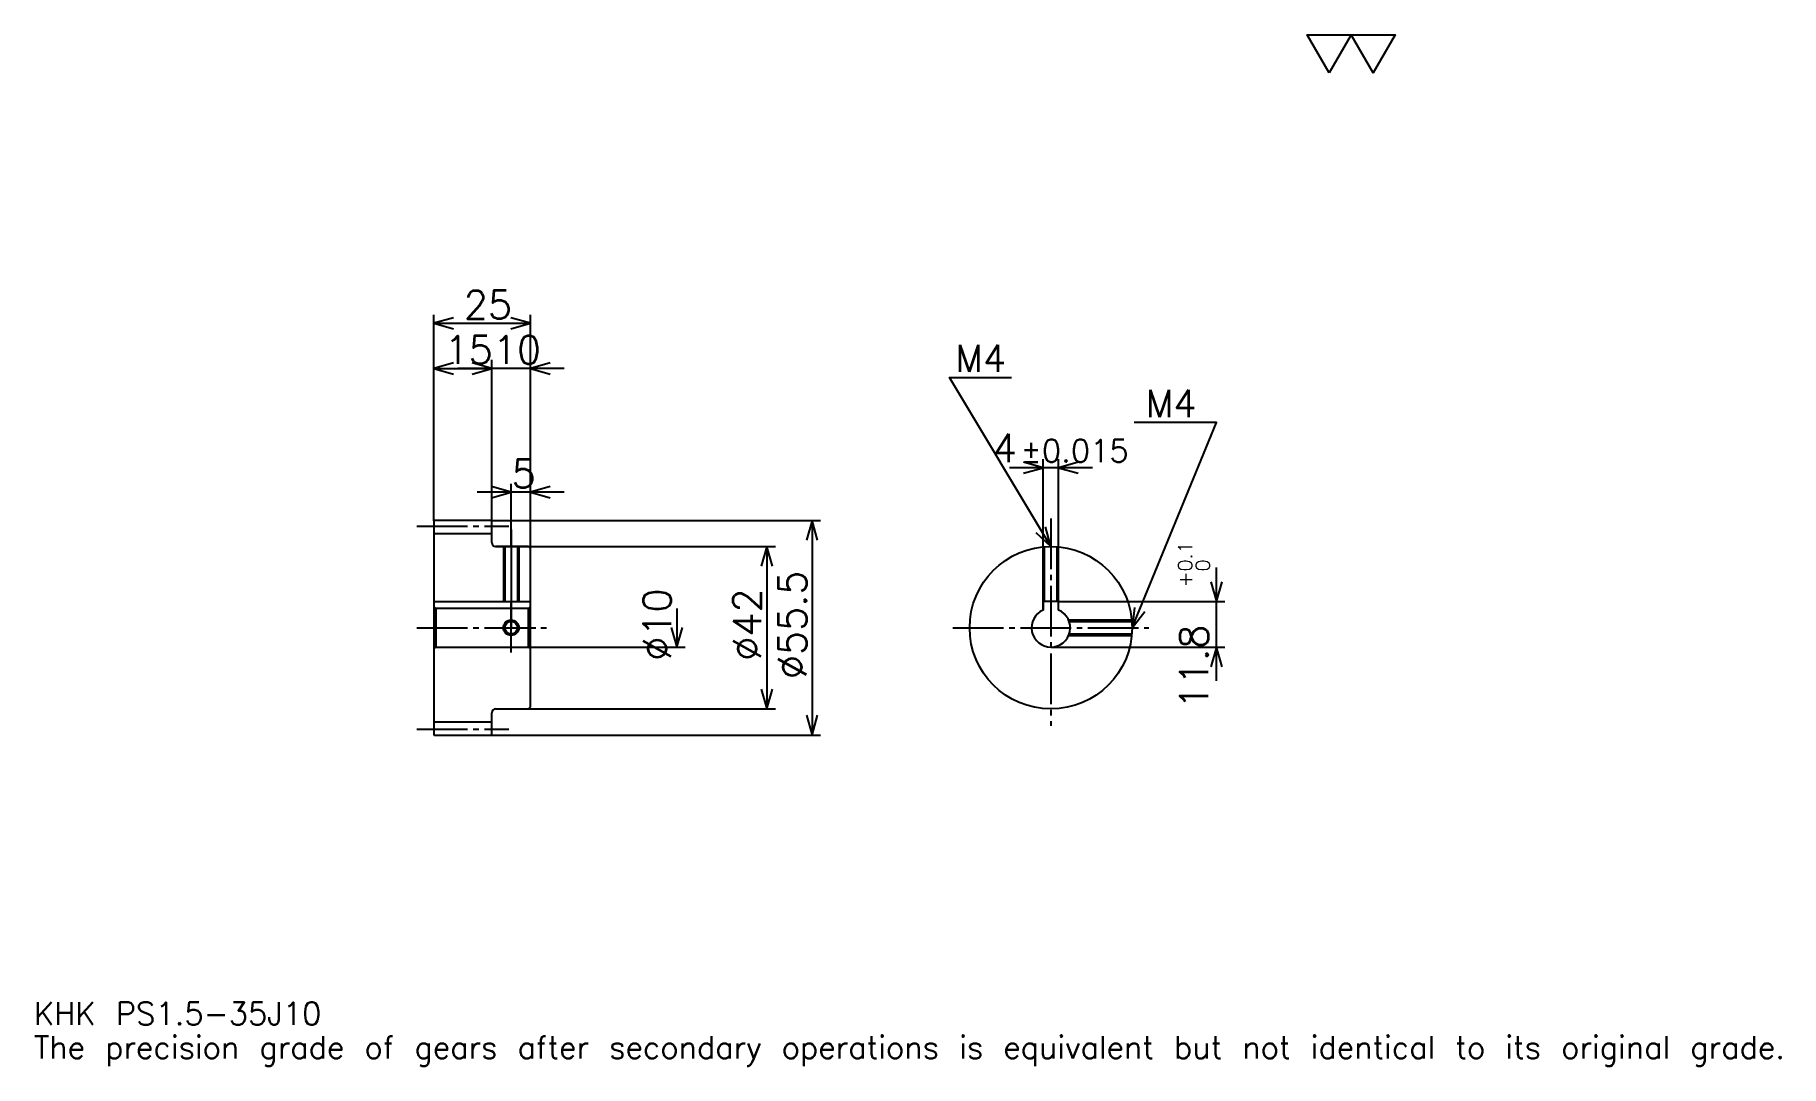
# Model space of a CAD drawing. Extents: x 15 to 466, y 5 to 272.
import ezdxf

# ---------------------------------------------------------------- set-up
doc = ezdxf.new("R2010")
doc.units = 0
doc.linetypes.add('DASHDOT', pattern=[17.478262, 13.108696, -1.456522, 1.456522, -1.456522])
doc.layers.get('0').update_dxf_attribs({"linetype": 'CONTINUOUS'})
doc.layers.add('DASHDOT', color=6, linetype='DASHDOT')
doc.styles.add('KANJI', font='TXT', dxfattribs={"bigfont": 'BIGFONT'})

msp = doc.modelspace()

# ---------------------------------------------------------------- linework, layer by layer
at = {"color": 5}
for p, q in [((117.978264, 146.456512), (117.978264, 199.619568)), ((142.978271, 146.456512), (142.978271, 199.619568)), ((117.978264, 197.434784), (142.978271, 197.434784)), ((117.978264, 185.782608), (132.978271, 185.782608)), ((151.717392, 185.782608), (124.239136, 185.782608)), ((132.978271, 146.456512), (132.978271, 187.967392)), ((288.32608, 160.097824), (266.847809, 160.097824)), ((275.586945, 125.506523), (275.586945, 162.282608)), ((279.586945, 125.506523), (279.586945, 162.282608)), ((151.717392, 153.739136), (129.239136, 153.739136)), ((137.978271, 146.456512), (137.978271, 155.92392)), ((117.978264, 146.356522), (117.978264, 146.456512)), ((132.878265, 146.456512), (142.978271, 146.456512)), ((132.978271, 146.356522), (132.978271, 146.456512)), ((137.978271, 139.706512), (137.978271, 146.456512)), ((137.978271, 139.706512), (137.978271, 146.456512)), ((142.978271, 146.456512), (217.989136, 146.456512)), ((142.978271, 139.206512), (142.978271, 146.456512)), ((215.804352, 146.456512), (215.804352, 90.95652)), ((133.978271, 139.706512), (142.978271, 139.706512)), ((142.978271, 139.706512), (206.33696, 139.706512)), ((204.152176, 139.706512), (204.152176, 97.70652)), ((320.434784, 104.967392), (320.434784, 134.245651)), ((180.847824, 123.70652), (180.847824, 113.70652)), ((279.586945, 125.506523), (322.619568, 125.506523)), ((142.978271, 113.70652), (183.032608, 113.70652)), ((277.586945, 113.70652), (322.619568, 113.70652)), ((133.978271, 97.70652), (142.978271, 97.70652)), ((142.978271, 97.70652), (206.33696, 97.70652)), ((132.878265, 90.95652), (142.978271, 90.95652)), ((142.978271, 90.95652), (217.989136, 90.95652))]:
    msp.add_line(p, q, dxfattribs=at)
at = {"color": 4}
for p, q in [((117.978264, 143.081512), (132.978271, 143.081512)), ((117.978264, 125.506523), (142.978271, 125.506523)), ((118.478264, 123.70652), (118.478264, 113.70652)), ((142.478271, 123.70652), (142.978271, 124.20652)), ((142.478271, 113.70652), (142.978271, 113.20652)), ((117.978264, 94.33152), (132.978271, 94.33152))]:
    msp.add_line(p, q, dxfattribs=at)
at = {"color": 7}
msp.add_lwpolyline([(349.565216, 262.17392), (343.884796, 272.02002), (366.606506, 272.02002), (360.926086, 262.17392), (355.245636, 272.02002), (349.565216, 262.17392)], dxfattribs=at)
at = {"color": 5}
for points in [[(123.076088, 198.891296), (117.978264, 197.434784), (123.076088, 195.978256)], [(137.880432, 195.978256), (142.978271, 197.434784), (137.880432, 198.891296)], [(123.076088, 187.239136), (117.978264, 185.782608), (123.076088, 184.32608)], [(127.88044, 184.32608), (132.978271, 185.782608), (127.88044, 187.239136)], [(127.88044, 184.32608), (132.978271, 185.782608), (127.88044, 187.239136)], [(148.076096, 187.239136), (142.978271, 185.782608), (148.076096, 184.32608)], [(277.586945, 139.706512), (251.369568, 183.402176), (267.391296, 183.402176)], [(298.586945, 118.70652), (320.434784, 171.75), (299.169586, 171.75)], [(270.489136, 158.641296), (275.586945, 160.097824), (270.489136, 161.554352)], [(284.684784, 161.554352), (279.586945, 160.097824), (284.684784, 158.641296)], [(132.880432, 152.282608), (137.978271, 153.739136), (132.880432, 155.195648)], [(148.076096, 155.195648), (142.978271, 153.739136), (148.076096, 152.282608)], [(217.260864, 141.358688), (215.804352, 146.456512), (214.347839, 141.358688)], [(273.715179, 143.328491), (277.586945, 139.706512), (276.213104, 144.82724)], [(205.608704, 134.608688), (204.152176, 139.706512), (202.695648, 134.608688)], [(318.978241, 130.60434), (320.434784, 125.506523), (321.891296, 130.60434)], [(299.181671, 123.974876), (298.586945, 118.70652), (301.875183, 122.865456)], [(179.391312, 118.804344), (180.847824, 113.70652), (182.304352, 118.804344)], [(321.891296, 108.608696), (320.434784, 113.70652), (318.978241, 108.608696)], [(202.695648, 102.804344), (204.152176, 97.70652), (205.608704, 102.804344)], [(214.347839, 96.054344), (215.804352, 90.95652), (217.260864, 96.054344)]]:
    msp.add_lwpolyline(points, dxfattribs=at)
at = {"color": 4}
for points in [[(132.978271, 140.706512), (132.978271, 146.356522), (132.878265, 146.456512), (118.078262, 146.456512), (117.978264, 146.356522), (117.978264, 113.20652)], [(133.978271, 97.70652), (142.478271, 97.70652), (142.978271, 98.20652), (142.978271, 139.206512), (142.478271, 139.706512), (133.978271, 139.706512)], [(135.978271, 139.706512), (135.978271, 125.506523)], [(136.358261, 139.706512), (136.358261, 125.506523)], [(139.598267, 139.706512), (139.598267, 125.506523)], [(139.978271, 139.706512), (139.978271, 125.506523)], [(275.586945, 123.289093), (275.586945, 139.611069)], [(275.966949, 125.506523), (275.966949, 139.643936)], [(279.20694, 125.506523), (279.20694, 139.643936)], [(279.586945, 123.289093), (279.586945, 139.611069)], [(117.978264, 113.20652), (118.478264, 113.70652), (142.478271, 113.70652), (142.478271, 123.70652), (118.478264, 123.70652), (117.978264, 124.20652)], [(279.586945, 123.289093), (279.586945, 125.506523), (275.586945, 125.506523), (275.586945, 123.289093)], [(282.169525, 120.70652), (298.491486, 120.70652)], [(282.31723, 120.326523), (298.524384, 120.326523)], [(117.978264, 113.20652), (117.978264, 91.056519), (118.078262, 90.95652), (132.878265, 90.95652), (132.978271, 91.056519), (132.978271, 96.70652)], [(282.169525, 116.70652), (298.491486, 116.70652)], [(282.31723, 117.086517), (298.524384, 117.086517)]]:
    msp.add_lwpolyline(points, dxfattribs=at)
for centre, radius in [((277.586945, 118.70652), 21), ((137.978271, 118.70652), 1.62)]:
    msp.add_circle(centre, radius, dxfattribs=at)
at = {"color": 7}
msp.add_circle((137.978271, 118.70652), 2, dxfattribs=at)
at = {"color": 4}
for centre, radius, start, end in [((133.978271, 140.706512), 1, 180, 270), ((277.586945, 118.70652), 5, 113.57817801, 66.42182199), ((133.978271, 96.70652), 1, 90, 180)]:
    msp.add_arc(centre, radius, start, end, dxfattribs=at)
at = {"layer": 'DASHDOT', "color": 7}
for p, q in [((113.608696, 144.956512), (137.347824, 144.956512)), ((277.586945, 146.989136), (277.586945, 93.336952)), ((137.978271, 139.706512), (137.978271, 118.70652)), ((113.608696, 118.70652), (147.347824, 118.70652)), ((252.217407, 118.70652), (302.956512, 118.70652)), ((113.608696, 92.45652), (137.347824, 92.45652))]:
    msp.add_line(p, q, dxfattribs=at)
for points in [[(137.978271, 144.07608), (137.978271, 121.136955)], [(137.978271, 112.336952), (137.978271, 125.076088)], [(131.608704, 118.70652), (144.347824, 118.70652)]]:
    msp.add_lwpolyline(points, dxfattribs=at)

# ---------------------------------------------------------------- texts
at = {"color": 7, "style": 'KANJI'}
for s, height, p in [('25', 7.282609, (125.744568, 198.599991)), ('15', 7.282609, (120.744568, 186.947815)), ('10', 7.282609, (133.244568, 186.947815)), ('M4', 6.991305, (252.82608, 184.858704)), ('M4', 6.991305, (302.082611, 173.206512)), ('4', 7.282609, (262.554199, 161.554352)), ('%%p0.015', 5.826087, (269.763092, 161.554352)), ('5', 7.282609, (138.11142, 154.904343)), ('KHK PS1.5-35J10', 5.826087, (14.565217, 16.02174)), ('The precision grade of gears after secondary operations is equivalent but not identical to its original grade.', 5.826087, (14.565217, 7.282609))]:
    msp.add_text(s, height=height, dxfattribs=at).set_placement(p)
for s, height, p in [('0.1', 3.641304, (314.171722, 133.261475)), ('0', 3.641304, (318.686951, 133.261475)), ('%%c55.5', 7.282609, (214.347839, 105.415756)), ('+', 3.641304, (314.171722, 129.183212)), ('%%c10', 7.282609, (179.391312, 110.149452)), ('%%c42', 7.282609, (202.695648, 110.149452)), ('11.8', 7.282609, (318.25, 97.661194))]:
    msp.add_text(s, height=height, rotation=90, dxfattribs=at).set_placement(p)

doc.saveas('drawing.dxf')
